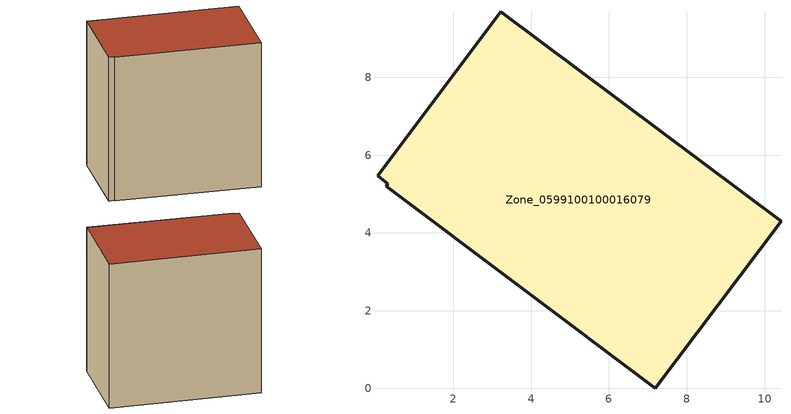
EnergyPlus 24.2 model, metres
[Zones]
Zone_0599100100016079
 floor ground (C_G): 7.19,0 0.27,5.2 0.31,5.27 0.05,5.47 3.21,9.69 10.42,4.3 z0
 wall outside (C_F): 7.19,0 10.42,4.3 3.21,9.69 0.05,5.47 0.31,5.27 0.27,5.2 7.19,0 z0:9.01
 roof outside (C_R): 0.27,5.2 7.19,0 10.42,4.3 3.21,9.69 0.05,5.47 0.31,5.27 z9.01
[BUILDING]
Pand.0599100100016079: North Axis=0; Terrain=City; Loads Convergence Tolerance Value=0.04; Temperature Convergence Tolerance Value=0.4; Solar Distribution=FullExterior; Maximum Number of Warmup Days=25; Minimum Number of Warmup Days=1
[Site:Location]
Rotterdam.The.Hague.AP_ZH_NLD Design_Conditions: Latitude=51.96; Longitude=4.45; Time Zone=1; Elevation=-4.5
[SITE:GROUNDTEMPERATURE:BUILDINGSURFACE]
18, 18, 18, 18, 18, 18, 18, 18, 18, 18, 18, 18
[MATERIAL] Thermal Absorptance=0.9; Solar Absorptance=0.7; Visible Absorptance=0.7
Name | Roughness | Thickness | Conductivity | Density | Specific Heat
G.TC.2015-2018 | MediumSmooth | 0.15 | 0.0428571 | 540 | 1210
F.TC.2015-2018 | Rough | 0.3 | 0.0666667 | 1920 | 840
R.TC.2015-2018 | MediumRough | 0.2 | 0.0333333 | 1500 | 1000
[CONSTRUCTION]
C_G: G.TC.2015-2018
C_F: F.TC.2015-2018
C_R: R.TC.2015-2018
[ZONE]
Zone_0599100100016079: Type=1; Multiplier=1; Ceiling Height=Autocalculate; Volume=Autocalculate; Floor Area=autocalculate; Part of Total Floor Area=Yes
[ZONEINFILTRATION:DESIGNFLOWRATE]
Infil_Zone_0599100100016079: Zone or ZoneList or Space or SpaceList=Zone_0599100100016079; Schedule=AlwaysOn; Design Flow Rate Calculation Method=Flow/Area; Flow Rate per Floor Area=0.0015; Constant Term Coefficient=1; Temperature Term Coefficient=0; Velocity Term Coefficient=0; Velocity Squared Term Coefficient=0
[HVACTEMPLATE:ZONE:IDEALLOADSAIRSYSTEM]
Zone_0599100100016079: Maximum Heating Supply Air Temperature=50; Minimum Cooling Supply Air Temperature=13; Maximum Heating Supply Air Humidity Ratio=0.0156; Minimum Cooling Supply Air Humidity Ratio=0.0077; Heating Limit=NoLimit; Cooling Limit=NoLimit; Dehumidification Control Type=ConstantSensibleHeatRatio; Cooling Sensible Heat Ratio=0.7; Dehumidification Setpoint=60; Humidification Control Type=None; Humidification Setpoint=30; Outdoor Air Method=None; Outdoor Air Flow Rate per Person=0.00944; Outdoor Air Flow Rate per Zone Floor Area=0; Outdoor Air Flow Rate per Zone=0; Demand Controlled Ventilation Type=None; Outdoor Air Economizer Type=NoEconomizer; Heat Recovery Type=None; Sensible Heat Recovery Effectiveness=0.7; Latent Heat Recovery Effectiveness=0.65
[ZONECONTROL:THERMOSTAT]
ThermostatControl_Zone_0599100100016079: Zone or ZoneList=Zone_0599100100016079; Control Type Schedule=DualSetpointControlType; Control 1=Thermostat_Zone_0599100100016079; Temperature Difference Between Cutout And Setpoint=0
[THERMOSTATSETPOINT:DUALSETPOINT]
Thermostat_Zone_0599100100016079: Heating Setpoint Temperature Schedule=HeatingSetpoint_Zone_0599100100016079; Cooling Setpoint Temperature Schedule=CoolingSetpoint_Zone_0599100100016079
[SCHEDULE:COMPACT]
HeatingSetpoint_Zone_0599100100016079: Through: 12/31, For: AllDays, Until: 24:00, 21
CoolingSetpoint_Zone_0599100100016079: Through: 12/31, For: AllDays, Until: 24:00, 24
DualSetpointControlType: Through: 12/31, For: AllDays, Until: 24:00, 4
AlwaysOn: Through: 12/31, For: AllDays, Until: 24:00, 1
